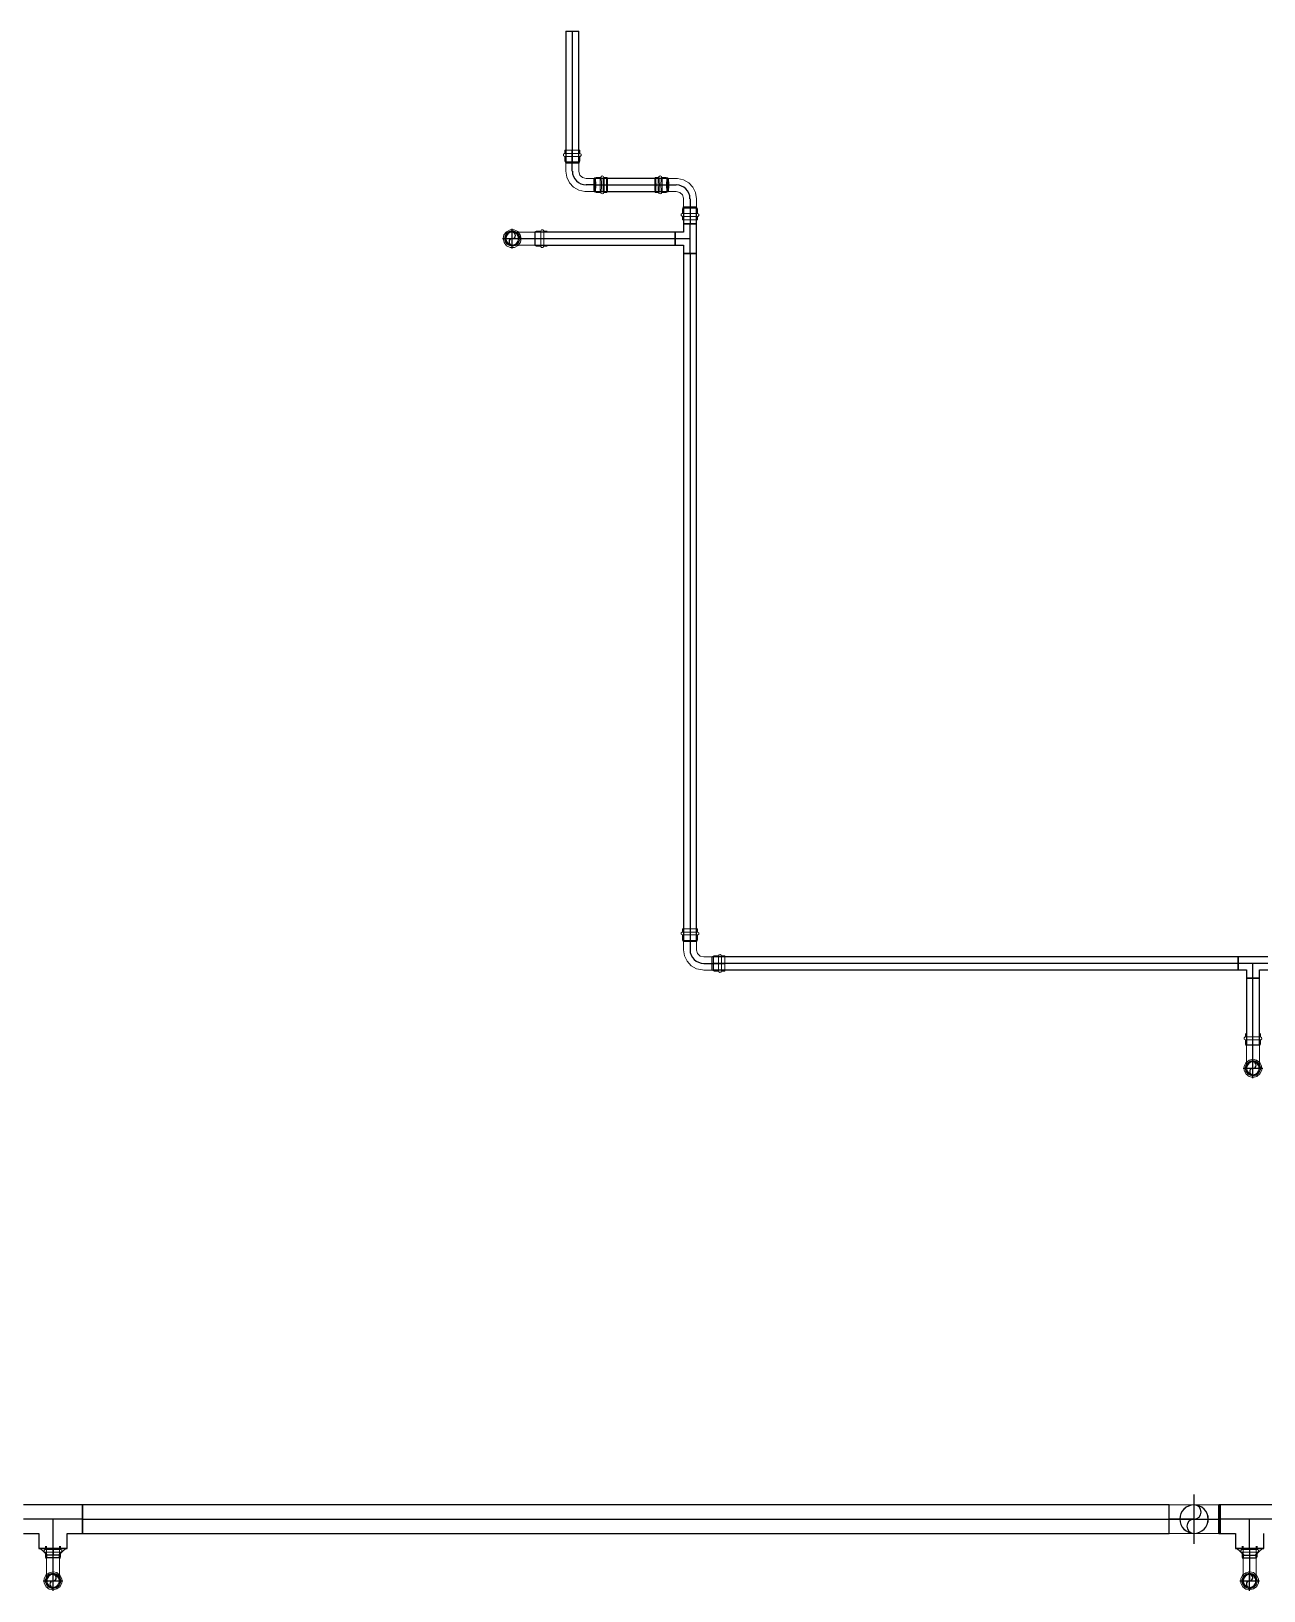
# Model space of a CAD drawing. Header units: inches. Extents: x -3325 to -59, y 5 to 733.
# Drawn here: x -2582.2 to -2457.4, y 318.7 to 476.6 of the extents above; entities that cross this region are included whole.
import ezdxf

# ---------------------------------------------------------------- set-up
doc = ezdxf.new("R2010")
doc.units = ezdxf.units.IN
doc.header["$MEASUREMENT"] = 0
doc.layers.add('P-PIPE', color=3, linetype='Continuous', lineweight=9)
doc.layers.add('X - REF - FP', color=7, linetype='Continuous', true_color=0xb90000)

# ---------------------------------------------------------------- blocks, each defined once
blk = doc.blocks.new('Victaulic-VicPress316-Elbow 90-45deg Style P568_P571 - Standard-V1-FIFTH LEVEL')
at = {"layer": 'P-PIPE'}
for p, q in [((-2324.23, 162.63), (-2324.69, 162.63)), ((-2323.6, 162.63), (-2323.94, 162.63)), ((-2327.12, 161.86), (-2327.12, 161.86)), ((-2327.12, 161.86), (-2325.73, 161.86)), ((-2324.79, 162.52), (-2325.73, 162.52)), ((-2325.73, 161.86), (-2324.79, 161.86)), ((-2325.73, 161.21), (-2324.79, 161.21)), ((-2323.6, 162.52), (-2324.9, 162.52)), ((-2324.9, 161.86), (-2324.9, 161.86)), ((-2324.9, 161.86), (-2324.9, 161.86)), ((-2324.9, 161.21), (-2323.6, 161.21)), ((-2324.79, 162.52), (-2324.79, 161.86)), ((-2324.79, 161.86), (-2324.79, 162.52)), ((-2324.79, 161.86), (-2324.79, 161.21)), ((-2324.79, 161.21), (-2324.79, 161.86)), ((-2324.69, 161.1), (-2324.23, 161.1)), ((-2324.23, 161.86), (-2324.23, 161.86)), ((-2324.23, 161.86), (-2324.23, 161.86)), ((-2323.94, 161.86), (-2323.94, 161.86)), ((-2323.94, 161.86), (-2323.94, 161.86)), ((-2323.94, 161.1), (-2323.6, 161.1)), ((-2323.6, 161.86), (-2323.6, 161.86)), ((-2323.6, 161.86), (-2323.6, 161.86)), ((-2323.6, 161.86), (-2323.6, 161.86)), ((-2323.6, 161.86), (-2323.6, 161.86))]:
    blk.add_line(p, q, dxfattribs=at)
at = {"layer": 'P-PIPE', "flags": 128}
for points in [[(-2326.21, 161.86), (-2326.31, 162.26), (-2326.56, 162.58), (-2326.93, 162.76), (-2327.34, 162.75), (-2327.71, 162.56), (-2327.96, 162.24), (-2328.04, 161.86)], [(-2324.9, 162.52), (-2324.71, 162.63), (-2324.69, 162.63)], [(-2324.23, 162.63), (-2324.17, 162.75), (-2324.03, 162.76), (-2323.94, 162.65), (-2323.94, 162.63)], [(-2324.23, 162.63), (-2324.23, 162.54), (-2324.23, 162.29), (-2324.23, 161.93), (-2324.23, 161.86)], [(-2324.23, 161.86), (-2324.23, 162.23), (-2324.23, 162.51), (-2324.23, 162.63), (-2324.23, 162.63)], [(-2323.94, 162.63), (-2323.94, 162.54), (-2323.94, 162.29), (-2323.94, 161.93), (-2323.94, 161.86)], [(-2323.94, 161.86), (-2323.94, 162.23), (-2323.94, 162.51), (-2323.94, 162.63), (-2323.94, 162.63)], [(-2328.04, 161.86), (-2327.94, 161.47), (-2327.69, 161.15), (-2327.32, 160.97), (-2326.91, 160.98), (-2326.54, 161.17), (-2326.29, 161.49), (-2326.21, 161.86)], [(-2326.36, 161.86), (-2326.45, 162.23), (-2326.7, 162.51), (-2327.06, 162.63), (-2327.43, 162.57), (-2327.73, 162.34), (-2327.88, 162), (-2327.89, 161.86)], [(-2327.89, 161.86), (-2327.8, 161.5), (-2327.55, 161.22), (-2327.19, 161.1), (-2326.82, 161.16), (-2326.52, 161.39), (-2326.37, 161.73), (-2326.36, 161.86)], [(-2325.73, 162.52), (-2326.23, 162.52), (-2326.66, 162.52), (-2326.97, 162.52), (-2327.12, 162.52), (-2327.12, 162.52)], [(-2327.12, 161.21), (-2327.03, 161.21), (-2326.77, 161.21), (-2326.36, 161.21), (-2325.88, 161.21), (-2325.73, 161.21)], [(-2324.69, 161.1), (-2324.89, 161.19), (-2324.9, 161.21)], [(-2324.23, 161.1), (-2324.23, 161.19), (-2324.23, 161.44), (-2324.23, 161.8), (-2324.23, 161.86)], [(-2324.23, 161.86), (-2324.23, 161.5), (-2324.23, 161.22), (-2324.23, 161.1), (-2324.23, 161.1)], [(-2323.94, 161.1), (-2324.01, 160.98), (-2324.15, 160.97), (-2324.23, 161.08), (-2324.23, 161.1)], [(-2323.94, 161.1), (-2323.94, 161.19), (-2323.94, 161.44), (-2323.94, 161.8), (-2323.94, 161.86)], [(-2323.94, 161.86), (-2323.94, 161.5), (-2323.94, 161.22), (-2323.94, 161.1), (-2323.94, 161.1)]]:
    blk.add_lwpolyline(points, dxfattribs=at)
at = {"layer": 'P-PIPE'}
for radius, start, end in [(0.767, 0, 180), (0.767, 0, 180), (0.767, 0, 180), (0.767, 180, 360), (0.767, 180, 0), (0.767, 180, 0), (0.657, 360, 180), (0.657, 0, 180), (0.657, 90, 180), (0.658, 180, 0), (0.658, 180, 0), (0.657, 180, 270), (0.658, 0, 90), (0.658, 270, 0)]:
    blk.add_arc((-2327.12, 161.86), radius, start, end, dxfattribs=at)
blk = doc.blocks.new('Victaulic-VicPress316-Elbow 90-45deg Style P568_P571 - Standard-V3-FIFTH LEVEL')
at = {"layer": 'P-PIPE'}
for p, q in [((-1291.56, 145.13), (-1291.9, 145.13)), ((-1290.6, 145.02), (-1291.9, 145.02)), ((-1291.9, 144.36), (-1291.9, 144.36)), ((-1291.9, 144.36), (-1291.9, 144.36)), ((-1291.9, 144.36), (-1291.9, 144.36)), ((-1291.9, 144.36), (-1291.9, 144.36)), ((-1291.9, 143.71), (-1290.6, 143.71)), ((-1291.56, 144.36), (-1291.56, 144.36)), ((-1291.56, 144.36), (-1291.56, 144.36)), ((-1290.81, 145.13), (-1291.27, 145.13)), ((-1291.27, 144.36), (-1291.27, 144.36)), ((-1291.27, 144.36), (-1291.27, 144.36)), ((-1289.77, 145.02), (-1290.71, 145.02)), ((-1290.71, 145.02), (-1290.71, 144.36)), ((-1290.71, 144.36), (-1290.71, 145.02)), ((-1290.71, 144.36), (-1290.71, 143.71)), ((-1290.71, 143.71), (-1290.71, 144.36)), ((-1289.77, 144.36), (-1290.71, 144.36)), ((-1290.71, 143.71), (-1289.77, 143.71)), ((-1290.6, 144.36), (-1290.6, 144.36)), ((-1290.6, 144.36), (-1290.6, 144.36)), ((-1288.38, 144.36), (-1289.77, 144.36)), ((-1288.38, 144.36), (-1288.38, 144.36)), ((-1291.9, 143.6), (-1291.56, 143.6)), ((-1291.27, 143.6), (-1290.81, 143.6))]:
    blk.add_line(p, q, dxfattribs=at)
at = {"layer": 'P-PIPE', "flags": 128}
for points in [[(-1291.56, 145.13), (-1291.49, 145.25), (-1291.35, 145.26), (-1291.27, 145.15), (-1291.27, 145.13)], [(-1291.56, 145.13), (-1291.56, 145.04), (-1291.56, 144.79), (-1291.56, 144.43), (-1291.56, 144.36)], [(-1291.56, 144.36), (-1291.56, 144.73), (-1291.56, 145.01), (-1291.56, 145.13), (-1291.56, 145.13)], [(-1291.56, 143.6), (-1291.56, 143.69), (-1291.56, 143.94), (-1291.56, 144.3), (-1291.56, 144.36)], [(-1291.56, 144.36), (-1291.56, 144), (-1291.56, 143.72), (-1291.56, 143.6), (-1291.56, 143.6)], [(-1291.27, 145.13), (-1291.27, 145.04), (-1291.27, 144.79), (-1291.27, 144.43), (-1291.27, 144.36)], [(-1291.27, 144.36), (-1291.27, 144.73), (-1291.27, 145.01), (-1291.27, 145.13), (-1291.27, 145.13)], [(-1291.27, 143.6), (-1291.27, 143.69), (-1291.27, 143.94), (-1291.27, 144.3), (-1291.27, 144.36)], [(-1291.27, 144.36), (-1291.27, 144), (-1291.27, 143.72), (-1291.27, 143.6), (-1291.27, 143.6)], [(-1290.81, 145.13), (-1290.61, 145.04), (-1290.6, 145.02)], [(-1290.6, 143.71), (-1290.79, 143.6), (-1290.81, 143.6)], [(-1288.38, 145.02), (-1288.47, 145.02), (-1288.73, 145.02), (-1289.14, 145.02), (-1289.62, 145.02), (-1289.77, 145.02)], [(-1289.77, 143.71), (-1289.27, 143.71), (-1288.84, 143.71), (-1288.53, 143.71), (-1288.38, 143.71), (-1288.38, 143.71)], [(-1287.46, 144.36), (-1287.56, 144.76), (-1287.81, 145.08), (-1288.18, 145.26), (-1288.59, 145.25), (-1288.96, 145.06), (-1289.21, 144.74), (-1289.29, 144.36)], [(-1289.29, 144.36), (-1289.19, 143.97), (-1288.94, 143.65), (-1288.57, 143.47), (-1288.16, 143.48), (-1287.79, 143.67), (-1287.54, 143.99), (-1287.46, 144.36)], [(-1287.61, 144.36), (-1287.7, 144.73), (-1287.95, 145.01), (-1288.31, 145.13), (-1288.68, 145.07), (-1288.98, 144.84), (-1289.13, 144.5), (-1289.14, 144.36)], [(-1289.14, 144.36), (-1289.05, 144), (-1288.8, 143.72), (-1288.44, 143.6), (-1288.07, 143.66), (-1287.77, 143.89), (-1287.62, 144.23), (-1287.61, 144.36)], [(-1291.27, 143.6), (-1291.33, 143.48), (-1291.47, 143.47), (-1291.56, 143.58), (-1291.56, 143.6)]]:
    blk.add_lwpolyline(points, dxfattribs=at)
at = {"layer": 'P-PIPE'}
for radius, start, end in [(0.766, 0, 180), (0.766, 0, 180), (0.766, 0, 180), (0.766, 180, 0), (0.766, 180, 0), (0.766, 180, 0), (0.658, 0, 180), (0.658, 0, 180), (0.658, 90, 180), (0.658, 180, 0), (0.658, 180, 0), (0.658, 180, 270), (0.658, 0, 90), (0.658, 270, 0)]:
    blk.add_arc((-1288.38, 144.36), radius, start, end, dxfattribs=at)
blk = doc.blocks.new('Victaulic-VicPress316-Elbow 90-45deg Style P568_P571 - Standard-V8-FIFTH LEVEL')
at = {"layer": 'P-PIPE'}
for p, q in [((-2528.18, 464.59), (-2528.18, 464.25)), ((-2526.65, 464.59), (-2528.18, 464.59)), ((-2528.18, 464.59), (-2526.65, 464.59)), ((-2528.18, 464.25), (-2528.18, 464.25)), ((-2528.18, 464.25), (-2526.65, 464.25)), ((-2526.65, 464.25), (-2528.18, 464.25)), ((-2528.07, 464.59), (-2528.07, 463.29)), ((-2528.07, 464.59), (-2526.76, 464.59)), ((-2526.76, 464.59), (-2528.07, 464.59)), ((-2526.76, 463.29), (-2526.76, 464.59)), ((-2526.65, 464.25), (-2526.65, 464.59)), ((-2526.65, 464.25), (-2526.65, 464.25)), ((-2528.18, 463.96), (-2528.18, 463.96)), ((-2528.18, 463.96), (-2528.18, 463.51)), ((-2528.18, 463.96), (-2526.65, 463.96)), ((-2526.65, 463.96), (-2528.18, 463.96)), ((-2528.07, 463.4), (-2528.07, 462.47)), ((-2527.36, 463.4), (-2528.07, 463.4)), ((-2528.07, 463.4), (-2527.47, 463.4)), ((-2528.07, 463.29), (-2526.76, 463.29)), ((-2526.76, 463.29), (-2528.07, 463.29)), ((-2527.47, 463.4), (-2526.76, 463.4)), ((-2527.42, 462.47), (-2527.42, 463.4)), ((-2526.76, 463.4), (-2527.36, 463.4)), ((-2526.76, 462.47), (-2526.76, 463.4)), ((-2526.65, 463.96), (-2526.65, 463.96)), ((-2526.65, 463.51), (-2526.65, 463.96)), ((-2525.1, 461.73), (-2526.03, 461.73)), ((-2526.03, 461.07), (-2525.1, 461.07)), ((-2523.91, 461.73), (-2525.2, 461.73)), ((-2524.54, 461.84), (-2524.99, 461.84)), ((-2523.91, 461.84), (-2524.25, 461.84)), ((-2526.03, 460.42), (-2525.1, 460.42)), ((-2525.2, 460.42), (-2523.91, 460.42)), ((-2524.99, 460.31), (-2524.54, 460.31)), ((-2524.25, 460.31), (-2523.91, 460.31))]:
    blk.add_line(p, q, dxfattribs=at)
at = {"layer": 'P-PIPE', "flags": 128}
for points in [[(-2528.18, 463.96), (-2528.31, 464.03), (-2528.32, 464.17), (-2528.2, 464.25), (-2528.18, 464.25)], [(-2526.65, 464.25), (-2526.78, 464.25), (-2527.05, 464.25), (-2527.41, 464.25), (-2527.78, 464.25), (-2528.06, 464.25), (-2528.18, 464.25), (-2528.18, 464.25)], [(-2528.18, 464.25), (-2528.06, 464.25), (-2527.78, 464.25), (-2527.42, 464.25), (-2527.06, 464.25), (-2526.78, 464.25), (-2526.65, 464.25), (-2526.65, 464.25)], [(-2526.65, 464.25), (-2526.53, 464.19), (-2526.52, 464.05), (-2526.63, 463.96), (-2526.65, 463.96)], [(-2528.18, 463.96), (-2528.09, 463.96), (-2527.84, 463.96), (-2527.48, 463.96), (-2527.11, 463.96), (-2526.82, 463.96), (-2526.66, 463.96), (-2526.65, 463.96)], [(-2526.65, 463.96), (-2526.74, 463.96), (-2527, 463.96), (-2527.35, 463.96), (-2527.72, 463.96), (-2528.02, 463.96), (-2528.17, 463.96), (-2528.18, 463.96)], [(-2528.07, 463.29), (-2528.18, 463.48), (-2528.18, 463.51)], [(-2526.65, 463.51), (-2526.74, 463.31), (-2526.76, 463.29)], [(-2528.07, 462.47), (-2527.98, 461.85), (-2527.71, 461.3), (-2527.29, 460.85), (-2526.75, 460.55), (-2526.15, 460.42), (-2526.03, 460.42)], [(-2526.03, 461.73), (-2526.38, 461.82), (-2526.65, 462.07), (-2526.76, 462.42), (-2526.76, 462.47)], [(-2524.99, 461.84), (-2525.16, 461.78), (-2525.21, 461.73)], [(-2524.39, 461.98), (-2524.51, 461.93), (-2524.55, 461.86), (-2524.57, 461.76), (-2524.59, 461.57), (-2524.6, 461.26), (-2524.6, 460.89), (-2524.59, 460.59), (-2524.57, 460.4), (-2524.55, 460.31), (-2524.54, 460.27), (-2524.52, 460.23), (-2524.39, 460.16)], [(-2524.39, 460.16), (-2524.28, 460.21), (-2524.24, 460.29), (-2524.22, 460.39), (-2524.2, 460.58), (-2524.18, 460.88), (-2524.18, 461.26), (-2524.2, 461.56), (-2524.21, 461.74), (-2524.23, 461.84), (-2524.24, 461.87), (-2524.27, 461.92), (-2524.39, 461.98)], [(-2524.99, 460.31), (-2525.16, 460.37), (-2525.21, 460.42)]]:
    blk.add_lwpolyline(points, dxfattribs=at)
at = {"layer": 'P-PIPE'}
for centre, major_axis, ratio, start_param, end_param in [((-2526.03, 462.47), (0, 1.39), 0.996546, 1.570796, 3.141593), ((-2525.2, 461.07), (0, 0.657), 0.083045, 0, 3.141593), ((-2525.2, 461.07), (0, 0.658), 0.083045, 3.141593, 6.283185), ((-2525.1, 461.07), (0, 0.658), 0.083045, 0, 1.570796), ((-2525.1, 461.07), (0, 0.657), 0.083045, 1.570796, 3.141593), ((-2525.1, 461.07), (0, 0.658), 0.083045, 4.712389, 6.283185), ((-2525.1, 461.07), (0, 0.657), 0.083045, 3.141593, 4.712389), ((-2524.54, 461.07), (0, 0.766), 0.083045, 0, 3.141593), ((-2524.54, 461.07), (0, 0.767), 0.083045, 3.141593, 6.283185), ((-2524.25, 461.07), (0, 0.766), 0.083045, 0, 3.141593), ((-2524.25, 461.07), (0, 0.767), 0.083045, 3.141593, 6.283185), ((-2523.91, 461.07), (0, 0.767), 0.083045, 0, 3.141593), ((-2523.91, 461.07), (0, 0.657), 0.083045, 0, 3.141593), ((-2523.91, 461.07), (0, 0.766), 0.083045, 3.141593, 6.283185), ((-2523.91, 461.07), (0, 0.658), 0.083045, 3.141593, 6.283185)]:
    blk.add_ellipse(centre, major_axis=major_axis, ratio=ratio, start_param=start_param, end_param=end_param, dxfattribs=at)
blk = doc.blocks.new('Victaulic-VicPress316-Elbow 90-45deg Style P568_P571 - Standard-V9-FIFTH LEVEL')
at = {"layer": 'P-PIPE'}
for p, q in [((-2518.67, 461.84), (-2519.01, 461.84)), ((-2517.71, 461.73), (-2519.01, 461.73)), ((-2517.93, 461.84), (-2518.38, 461.84)), ((-2516.89, 461.73), (-2517.82, 461.73)), ((-2516.89, 461.07), (-2517.82, 461.07)), ((-2519.01, 460.42), (-2517.71, 460.42)), ((-2519.01, 460.31), (-2518.67, 460.31)), ((-2518.38, 460.31), (-2517.93, 460.31)), ((-2517.82, 460.42), (-2516.89, 460.42)), ((-2516.16, 459.68), (-2516.16, 458.74)), ((-2515.5, 459.68), (-2515.5, 458.74)), ((-2514.84, 458.74), (-2514.84, 459.68)), ((-2516.27, 458.63), (-2516.27, 458.18)), ((-2516.27, 458.18), (-2516.26, 458.18)), ((-2516.27, 457.89), (-2516.27, 457.55)), ((-2516.26, 457.89), (-2516.27, 457.89)), ((-2514.74, 458.18), (-2516.26, 458.18)), ((-2516.26, 458.18), (-2514.74, 458.18)), ((-2514.74, 457.89), (-2516.26, 457.89)), ((-2516.26, 457.89), (-2514.74, 457.89)), ((-2516.16, 458.85), (-2516.16, 457.55)), ((-2514.84, 458.85), (-2516.16, 458.85)), ((-2516.16, 458.85), (-2514.84, 458.85)), ((-2515.55, 458.74), (-2516.16, 458.74)), ((-2516.16, 458.74), (-2515.45, 458.74)), ((-2514.84, 458.74), (-2515.55, 458.74)), ((-2515.45, 458.74), (-2514.84, 458.74)), ((-2514.84, 457.55), (-2514.84, 458.85)), ((-2514.73, 458.18), (-2514.74, 458.18)), ((-2514.74, 457.89), (-2514.73, 457.89)), ((-2514.73, 458.18), (-2514.73, 458.63)), ((-2514.73, 457.55), (-2514.73, 457.89)), ((-2516.26, 457.55), (-2514.74, 457.55)), ((-2514.74, 457.55), (-2516.26, 457.55)), ((-2514.84, 457.55), (-2516.16, 457.55)), ((-2516.16, 457.55), (-2514.84, 457.55))]:
    blk.add_line(p, q, dxfattribs=at)
at = {"layer": 'P-PIPE', "flags": 128}
for points in [[(-2518.53, 461.98), (-2518.64, 461.93), (-2518.68, 461.86), (-2518.7, 461.76), (-2518.72, 461.57), (-2518.73, 461.26), (-2518.73, 460.89), (-2518.72, 460.59), (-2518.7, 460.4), (-2518.69, 460.31), (-2518.68, 460.27), (-2518.65, 460.23), (-2518.53, 460.16)], [(-2518.53, 460.16), (-2518.41, 460.21), (-2518.37, 460.29), (-2518.35, 460.39), (-2518.33, 460.58), (-2518.32, 460.88), (-2518.32, 461.26), (-2518.33, 461.56), (-2518.35, 461.74), (-2518.36, 461.84), (-2518.38, 461.87), (-2518.4, 461.92), (-2518.53, 461.98)], [(-2517.93, 461.84), (-2517.75, 461.78), (-2517.71, 461.73)], [(-2514.84, 459.68), (-2514.94, 460.29), (-2515.21, 460.85), (-2515.63, 461.29), (-2516.17, 461.6), (-2516.77, 461.73), (-2516.89, 461.73)], [(-2517.93, 460.31), (-2517.75, 460.37), (-2517.71, 460.42)], [(-2516.89, 460.42), (-2516.54, 460.32), (-2516.27, 460.07), (-2516.16, 459.72), (-2516.16, 459.68)], [(-2516.27, 457.89), (-2516.39, 457.96), (-2516.4, 458.1), (-2516.29, 458.18), (-2516.27, 458.18)], [(-2516.27, 458.63), (-2516.18, 458.83), (-2516.16, 458.85)], [(-2514.74, 458.18), (-2514.86, 458.18), (-2515.13, 458.18), (-2515.5, 458.18), (-2515.86, 458.18), (-2516.14, 458.18), (-2516.26, 458.18), (-2516.27, 458.18)], [(-2516.27, 457.89), (-2516.17, 457.89), (-2515.92, 457.89), (-2515.57, 457.89), (-2515.2, 457.89), (-2514.9, 457.89), (-2514.75, 457.89), (-2514.74, 457.89)], [(-2516.26, 458.18), (-2516.14, 458.18), (-2515.87, 458.18), (-2515.5, 458.18), (-2515.14, 458.18), (-2514.86, 458.18), (-2514.74, 458.18), (-2514.73, 458.18)], [(-2514.73, 457.89), (-2514.83, 457.89), (-2515.08, 457.89), (-2515.43, 457.89), (-2515.8, 457.89), (-2516.1, 457.89), (-2516.25, 457.89), (-2516.26, 457.89)], [(-2514.84, 458.85), (-2514.73, 458.66), (-2514.73, 458.63)], [(-2514.73, 458.18), (-2514.61, 458.12), (-2514.6, 457.98), (-2514.71, 457.89), (-2514.73, 457.89)]]:
    blk.add_lwpolyline(points, dxfattribs=at)
at = {"layer": 'P-PIPE'}
for centre, major_axis, ratio, start_param, end_param in [((-2519.01, 461.07), (0, 0.767), 0.083045, 0, 3.141593), ((-2519.01, 461.07), (0, 0.658), 0.083045, 0, 3.141593), ((-2519.01, 461.07), (0, 0.766), 0.083045, 3.141593, 6.283185), ((-2519.01, 461.07), (0, 0.657), 0.083045, 3.141593, 6.283185), ((-2518.67, 461.07), (0, 0.766), 0.083045, 0, 3.141593), ((-2518.67, 461.07), (0, 0.767), 0.083045, 3.141593, 6.283185), ((-2518.38, 461.07), (0, 0.766), 0.083045, 0, 3.141593), ((-2518.38, 461.07), (0, 0.767), 0.083045, 3.141593, 6.283185), ((-2517.82, 461.07), (0, 0.658), 0.083045, 0, 1.570796), ((-2517.82, 461.07), (0, 0.657), 0.083045, 1.570796, 3.141593), ((-2517.82, 461.07), (0, 0.658), 0.083045, 4.712389, 6.283185), ((-2517.82, 461.07), (0, 0.657), 0.083045, 3.141593, 4.712389), ((-2517.71, 461.07), (0, 0.658), 0.083045, 0, 3.141593), ((-2517.71, 461.07), (0, 0.657), 0.083045, 3.141593, 6.283185), ((-2516.89, 459.68), (0, 1.39), 0.996546, 4.712389, 6.283185)]:
    blk.add_ellipse(centre, major_axis=major_axis, ratio=ratio, start_param=start_param, end_param=end_param, dxfattribs=at)
blk = doc.blocks.new('Victaulic-VicPress316-Elbow 90-45deg Style P568_P571 - Standard-523083-FIFTH LEVEL')
at = {"layer": 'P-PIPE'}
for p, q in [((-0.77, 3.52), (-0.77, 3.18)), ((0.77, 3.52), (-0.77, 3.52)), ((-0.77, 3.52), (0.77, 3.52)), ((-0.77, 3.18), (0.77, 3.18)), ((0.77, 3.18), (-0.77, 3.18)), ((-0.66, 3.52), (-0.66, 2.22)), ((-0.66, 3.52), (0.66, 3.52)), ((0.66, 3.52), (-0.66, 3.52)), ((0.66, 2.22), (0.66, 3.52)), ((0.77, 3.18), (0.77, 3.52)), ((-0.77, 2.89), (-0.77, 2.44)), ((-0.77, 2.89), (0.77, 2.89)), ((0.77, 2.89), (-0.77, 2.89)), ((-0.66, 2.33), (-0.66, 1.39)), ((0, 2.33), (-0.66, 2.33)), ((-0.66, 2.33), (0, 2.33)), ((-0.66, 2.22), (0.66, 2.22)), ((0.66, 2.22), (-0.66, 2.22)), ((0, 2.33), (0.66, 2.33)), ((0.66, 2.33), (0, 2.33)), ((0, 1.39), (0, 2.33)), ((0.66, 1.39), (0.66, 2.33)), ((0.77, 2.44), (0.77, 2.89)), ((-3.18, 0.77), (-3.52, 0.77)), ((-3.52, 0.77), (-3.52, -0.77)), ((-3.52, -0.77), (-3.52, 0.77)), ((-2.22, 0.66), (-3.52, 0.66)), ((-3.52, -0.66), (-3.52, 0.66)), ((-3.52, 0.66), (-3.52, -0.66)), ((-3.18, -0.77), (-3.18, 0.77)), ((-3.18, 0.77), (-3.18, -0.77)), ((-2.44, 0.77), (-2.89, 0.77)), ((-2.89, -0.77), (-2.89, 0.77)), ((-2.89, 0.77), (-2.89, -0.77)), ((-1.39, 0.66), (-2.33, 0.66)), ((-2.33, 0), (-2.33, 0.66)), ((-2.33, 0.66), (-2.33, 0)), ((-2.22, -0.66), (-2.22, 0.66)), ((-2.22, 0.66), (-2.22, -0.66)), ((-3.52, -0.66), (-2.22, -0.66)), ((-3.52, -0.77), (-3.18, -0.77)), ((-2.89, -0.77), (-2.44, -0.77)), ((-2.33, 0), (-2.33, -0.66)), ((-2.33, -0.66), (-2.33, 0)), ((-1.39, 0), (-2.33, 0)), ((-2.33, -0.66), (-1.39, -0.66))]:
    blk.add_line(p, q, dxfattribs=at)
at = {"layer": 'P-PIPE', "flags": 128}
for points in [[(-0.77, 2.89), (-0.89, 2.96), (-0.9, 3.1), (-0.79, 3.18), (-0.77, 3.18)], [(0.77, 3.18), (0.67, 3.18), (0.42, 3.18), (0.07, 3.18), (-0.3, 3.18), (-0.6, 3.18), (-0.75, 3.18), (-0.77, 3.18)], [(-0.77, 3.18), (-0.67, 3.18), (-0.42, 3.18), (-0.07, 3.18), (0.3, 3.18), (0.6, 3.18), (0.75, 3.18), (0.77, 3.18)], [(0.77, 3.18), (0.89, 3.11), (0.9, 2.98), (0.79, 2.89), (0.77, 2.89)], [(-0.77, 2.89), (-0.67, 2.89), (-0.42, 2.89), (-0.07, 2.89), (0.3, 2.89), (0.6, 2.89), (0.75, 2.89), (0.77, 2.89)], [(0.77, 2.89), (0.67, 2.89), (0.42, 2.89), (0.07, 2.89), (-0.3, 2.89), (-0.6, 2.89), (-0.75, 2.89), (-0.77, 2.89)], [(-0.66, 2.22), (-0.77, 2.41), (-0.77, 2.44)], [(0.77, 2.44), (0.68, 2.24), (0.66, 2.22)], [(-3.18, 0.77), (-3.11, 0.89), (-2.98, 0.9), (-2.89, 0.79), (-2.89, 0.77)], [(-3.18, 0.77), (-3.18, 0.67), (-3.18, 0.42), (-3.18, 0.07), (-3.18, -0.3), (-3.18, -0.6), (-3.18, -0.75), (-3.18, -0.77)], [(-3.18, -0.77), (-3.18, -0.67), (-3.18, -0.42), (-3.18, -0.07), (-3.18, 0.3), (-3.18, 0.6), (-3.18, 0.75), (-3.18, 0.77)], [(-2.89, -0.77), (-2.89, -0.67), (-2.89, -0.42), (-2.89, -0.07), (-2.89, 0.3), (-2.89, 0.6), (-2.89, 0.75), (-2.89, 0.77)], [(-2.89, 0.77), (-2.89, 0.67), (-2.89, 0.42), (-2.89, 0.07), (-2.89, -0.3), (-2.89, -0.6), (-2.89, -0.75), (-2.89, -0.77)], [(-2.44, 0.77), (-2.24, 0.68), (-2.22, 0.66)], [(-0.66, 1.39), (-0.75, 1.04), (-1, 0.77), (-1.35, 0.66), (-1.39, 0.66)], [(-1.39, -0.66), (-0.78, -0.56), (-0.23, -0.29), (0.22, 0.13), (0.53, 0.67), (0.65, 1.27), (0.66, 1.39)], [(-2.89, -0.77), (-2.96, -0.89), (-3.1, -0.9), (-3.18, -0.79), (-3.18, -0.77)], [(-2.22, -0.66), (-2.41, -0.77), (-2.44, -0.77)]]:
    blk.add_lwpolyline(points, dxfattribs=at)
at = {"layer": 'P-PIPE'}
blk.add_arc((-1.39, 1.39), 1.39, 270, 0, dxfattribs=at)
blk = doc.blocks.new('Elbow - Welded - Generic - Standard-V4-FIFTH LEVEL')
at = {"layer": 'P-PIPE'}
blk.add_line((-1945.07, 591.08), (-1945.07, 591.08), dxfattribs=at)
blk.add_line((-1945.07, 591.08), (-1945.07, 591.08), dxfattribs=at)
at = {"layer": 'P-PIPE', "flags": 128}
for points in [[(-1945.07, 592.51), (-1945.74, 592.51), (-1946.37, 592.51), (-1946.9, 592.51), (-1947.3, 592.51), (-1947.53, 592.51), (-1947.59, 592.51)], [(-1947.59, 589.64), (-1947.49, 589.64), (-1947.22, 589.64), (-1946.79, 589.64), (-1946.23, 589.64), (-1945.58, 589.64), (-1945.07, 589.64)]]:
    blk.add_lwpolyline(points, dxfattribs=at)
at = {"layer": 'P-PIPE'}
for start, end in [(0, 180), (180, 0)]:
    blk.add_arc((-1947.59, 591.08), 1.44, start, end, dxfattribs=at)
blk = doc.blocks.new('Victaulic-VicPress316-Elbow 90-45deg Style P568_P571 - Standard-V2-FIFTH LEVEL')
at = {"layer": 'P-PIPE'}
for p, q in [((-1934.31, 162.63), (-1934.64, 162.63)), ((-1933.56, 162.63), (-1934.02, 162.63)), ((-1933.35, 162.52), (-1934.64, 162.52)), ((-1934.64, 161.86), (-1934.64, 161.86)), ((-1934.64, 161.86), (-1934.64, 161.86)), ((-1934.64, 161.86), (-1934.64, 161.86)), ((-1934.64, 161.86), (-1934.64, 161.86)), ((-1934.64, 161.21), (-1933.35, 161.21)), ((-1934.64, 161.1), (-1934.31, 161.1)), ((-1934.31, 161.86), (-1934.31, 161.86)), ((-1934.31, 161.86), (-1934.31, 161.86)), ((-1934.02, 161.86), (-1934.02, 161.86)), ((-1934.02, 161.86), (-1934.02, 161.86)), ((-1934.02, 161.1), (-1933.56, 161.1)), ((-1932.52, 162.52), (-1933.45, 162.52)), ((-1933.45, 162.52), (-1933.45, 161.86)), ((-1933.45, 161.86), (-1933.45, 162.52)), ((-1933.45, 161.86), (-1933.45, 161.21)), ((-1933.45, 161.21), (-1933.45, 161.86)), ((-1932.52, 161.86), (-1933.45, 161.86)), ((-1933.45, 161.21), (-1932.52, 161.21)), ((-1933.35, 161.86), (-1933.35, 161.86)), ((-1933.35, 161.86), (-1933.35, 161.86)), ((-1932.52, 161.86), (-1931.12, 161.86)), ((-1931.12, 161.86), (-1931.12, 161.86))]:
    blk.add_line(p, q, dxfattribs=at)
at = {"layer": 'P-PIPE', "flags": 128}
for points in [[(-1934.31, 162.63), (-1934.24, 162.75), (-1934.1, 162.76), (-1934.02, 162.65), (-1934.02, 162.63)], [(-1934.31, 162.63), (-1934.31, 162.54), (-1934.31, 162.29), (-1934.31, 161.93), (-1934.31, 161.86)], [(-1934.31, 161.86), (-1934.31, 162.23), (-1934.31, 162.51), (-1934.31, 162.63), (-1934.31, 162.63)], [(-1934.02, 162.63), (-1934.02, 162.54), (-1934.02, 162.29), (-1934.02, 161.93), (-1934.02, 161.86)], [(-1934.02, 161.86), (-1934.02, 162.23), (-1934.02, 162.51), (-1934.02, 162.63), (-1934.02, 162.63)], [(-1933.56, 162.63), (-1933.36, 162.54), (-1933.35, 162.52)], [(-1930.21, 161.86), (-1930.31, 162.26), (-1930.56, 162.58), (-1930.93, 162.76), (-1931.34, 162.75), (-1931.71, 162.56), (-1931.96, 162.24), (-1932.04, 161.86)], [(-1934.31, 161.1), (-1934.31, 161.19), (-1934.31, 161.44), (-1934.31, 161.8), (-1934.31, 161.86)], [(-1934.31, 161.86), (-1934.31, 161.5), (-1934.31, 161.22), (-1934.31, 161.1), (-1934.31, 161.1)], [(-1934.02, 161.1), (-1934.08, 160.98), (-1934.22, 160.97), (-1934.31, 161.08), (-1934.31, 161.1)], [(-1934.02, 161.1), (-1934.02, 161.19), (-1934.02, 161.44), (-1934.02, 161.8), (-1934.02, 161.86)], [(-1934.02, 161.86), (-1934.02, 161.5), (-1934.02, 161.22), (-1934.02, 161.1), (-1934.02, 161.1)], [(-1933.35, 161.21), (-1933.54, 161.1), (-1933.56, 161.1)], [(-1931.12, 162.52), (-1931.22, 162.52), (-1931.48, 162.52), (-1931.89, 162.52), (-1932.37, 162.52), (-1932.52, 162.52)], [(-1932.52, 161.21), (-1932.02, 161.21), (-1931.59, 161.21), (-1931.28, 161.21), (-1931.13, 161.21), (-1931.12, 161.21)], [(-1932.04, 161.86), (-1931.94, 161.47), (-1931.69, 161.15), (-1931.32, 160.97), (-1930.91, 160.98), (-1930.54, 161.17), (-1930.29, 161.49), (-1930.21, 161.86)], [(-1930.36, 161.86), (-1930.45, 162.23), (-1930.7, 162.51), (-1931.06, 162.63), (-1931.43, 162.57), (-1931.73, 162.34), (-1931.88, 162), (-1931.89, 161.86)], [(-1931.89, 161.86), (-1931.8, 161.5), (-1931.55, 161.22), (-1931.19, 161.1), (-1930.82, 161.16), (-1930.52, 161.39), (-1930.37, 161.73), (-1930.36, 161.86)]]:
    blk.add_lwpolyline(points, dxfattribs=at)
at = {"layer": 'P-PIPE'}
for radius, start, end in [(0.766, 0, 180), (0.766, 0, 180), (0.766, 0, 180), (0.766, 180, 0), (0.766, 180, 0), (0.766, 180, 0), (0.657, 0, 180), (0.657, 0, 180), (0.657, 90, 180), (0.658, 180, 0), (0.658, 180, 0), (0.657, 180, 270), (0.658, 0, 90), (0.658, 270, 0)]:
    blk.add_arc((-1931.12, 161.86), radius, start, end, dxfattribs=at)

msp = doc.modelspace()

# ---------------------------------------------------------------- linework, layer by layer
at = {"layer": 'X - REF - FP'}
for p, q in [((-2528.07, 476.64), (-2528.07, 463.4)), ((-2528.07, 476.64), (-2526.76, 476.64)), ((-2527.42, 476.64), (-2527.42, 463.4)), ((-2527.42, 476.64), (-2527.42, 463.4)), ((-2526.76, 463.4), (-2526.76, 476.64)), ((-2527.42, 462.47), (-2527.42, 464.59)), ((-2528.07, 463.4), (-2526.76, 463.4)), ((-2527.42, 462.47), (-2527.42, 463.4)), ((-2525.1, 461.07), (-2526.03, 461.07)), ((-2517.82, 461.73), (-2525.1, 461.73)), ((-2525.1, 461.07), (-2517.82, 461.07)), ((-2525.1, 461.07), (-2517.82, 461.07)), ((-2517.82, 461.07), (-2516.89, 461.07)), ((-2525.1, 460.42), (-2517.82, 460.42)), ((-2515.5, 459.68), (-2515.5, 458.74)), ((-2515.5, 459.68), (-2515.5, 457.55)), ((-2516.16, 458.74), (-2516.16, 457.13)), ((-2516.16, 458.74), (-2514.84, 458.74)), ((-2515.5, 458.74), (-2515.5, 457.13)), ((-2515.5, 458.74), (-2515.5, 457.13)), ((-2514.84, 457.13), (-2514.84, 458.74)), ((-2533.5, 454.64), (-2533.5, 456.64)), ((-2516.16, 457.13), (-2516.16, 456.29)), ((-2516.16, 457.13), (-2514.84, 457.13)), ((-2514.84, 457.13), (-2516.16, 457.13)), ((-2516.16, 457.13), (-2514.84, 457.13)), ((-2515.5, 454.14), (-2515.5, 457.13)), ((-2514.84, 454.14), (-2514.84, 457.13)), ((-2534.5, 455.64), (-2532.5, 455.64)), ((-2533.5, 455.64), (-2532.11, 455.64)), ((-2532.11, 455.64), (-2531.17, 455.64)), ((-2532.11, 455.64), (-2529.98, 455.64)), ((-2517, 456.29), (-2531.17, 456.29)), ((-2531.17, 454.98), (-2531.17, 456.29)), ((-2531.17, 455.64), (-2517, 455.64)), ((-2531.17, 455.64), (-2517, 455.64)), ((-2531.17, 454.98), (-2517, 454.98)), ((-2517, 454.98), (-2517, 456.29)), ((-2516.16, 456.29), (-2517, 456.29)), ((-2517, 454.98), (-2517, 456.29)), ((-2517, 456.29), (-2517, 454.98)), ((-2517, 455.64), (-2515.5, 455.64)), ((-2517, 454.98), (-2516.16, 454.98)), ((-2516.16, 454.98), (-2516.16, 454.14)), ((-2516.16, 454.14), (-2516.16, 384.58)), ((-2516.16, 454.14), (-2514.84, 454.14)), ((-2516.16, 454.14), (-2514.84, 454.14)), ((-2514.84, 454.14), (-2516.16, 454.14)), ((-2515.5, 454.14), (-2515.5, 384.58)), ((-2515.5, 454.14), (-2515.5, 384.58)), ((-2514.84, 384.58), (-2514.84, 454.14)), ((-2516.16, 384.58), (-2514.84, 384.58)), ((-2515.5, 384.58), (-2515.5, 383.65)), ((-2514.11, 382.25), (-2513.17, 382.25)), ((-2514.11, 382.25), (-2511.98, 382.25)), ((-2460, 382.91), (-2513.17, 382.91)), ((-2513.17, 382.91), (-2513.17, 381.6)), ((-2460, 382.25), (-2513.17, 382.25)), ((-2460, 382.25), (-2513.17, 382.25)), ((-2457, 382.91), (-2460, 382.91)), ((-2460, 381.6), (-2460, 382.91)), ((-2460, 382.91), (-2460, 381.6)), ((-2460, 382.91), (-2460, 381.6)), ((-2457, 382.25), (-2460, 382.25)), ((-2458.5, 380.76), (-2458.5, 382.25)), ((-2513.17, 381.6), (-2460, 381.6)), ((-2460, 381.6), (-2459.16, 381.6)), ((-2459.16, 381.6), (-2459.16, 380.76)), ((-2459.16, 380.76), (-2459.16, 373.97)), ((-2457.84, 380.76), (-2459.16, 380.76)), ((-2457.84, 380.76), (-2459.16, 380.76)), ((-2459.16, 380.76), (-2457.84, 380.76)), ((-2458.5, 373.97), (-2458.5, 380.76)), ((-2458.5, 373.97), (-2458.5, 380.76)), ((-2457.84, 381.6), (-2457, 381.6)), ((-2457.84, 380.76), (-2457.84, 381.6)), ((-2457.84, 373.97), (-2457.84, 380.76)), ((-2458.5, 373.03), (-2458.5, 375.16)), ((-2457.84, 373.97), (-2459.16, 373.97)), ((-2458.5, 373.03), (-2458.5, 373.97)), ((-2458.5, 371.64), (-2458.5, 373.03)), ((-2458.5, 370.64), (-2458.5, 372.64)), ((-2459.5, 371.64), (-2457.5, 371.64)), ((-2464.47, 323.5), (-2464.47, 328.5)), ((-2577.01, 327.44), (-2582.99, 327.44)), ((-2466.99, 327.44), (-2577.01, 327.44)), ((-2577.01, 324.56), (-2577.01, 327.44)), ((-2577.01, 324.56), (-2577.01, 327.44)), ((-2577.01, 327.44), (-2577.01, 324.56)), ((-2466.99, 324.56), (-2466.99, 327.44)), ((-2461.83, 327.44), (-2461.95, 327.44)), ((-2461.95, 324.56), (-2461.95, 327.44)), ((-2455.85, 327.44), (-2461.83, 327.44)), ((-2461.83, 324.56), (-2461.83, 327.44)), ((-2461.83, 327.44), (-2461.83, 324.56)), ((-2461.83, 324.56), (-2461.83, 327.44)), ((-2577.01, 326), (-2582.99, 326)), ((-2580, 323.01), (-2580, 326)), ((-2577.01, 326), (-2466.99, 326)), ((-2577.01, 326), (-2466.99, 326)), ((-2464.47, 326), (-2466.99, 326)), ((-2466.97, 326), (-2461.97, 326)), ((-2464.47, 326), (-2461.95, 326)), ((-2461.95, 326), (-2461.83, 326)), ((-2461.95, 326), (-2461.83, 326)), ((-2455.85, 326), (-2461.83, 326)), ((-2458.84, 323.01), (-2458.84, 326)), ((-2582.99, 324.56), (-2581.44, 324.56)), ((-2581.44, 324.56), (-2581.44, 323.01)), ((-2578.56, 324.56), (-2577.01, 324.56)), ((-2578.56, 323.01), (-2578.56, 324.56)), ((-2577.01, 324.56), (-2466.99, 324.56)), ((-2461.95, 324.56), (-2461.83, 324.56)), ((-2461.83, 324.56), (-2460.28, 324.56)), ((-2460.28, 324.56), (-2460.28, 323.01)), ((-2457.4, 323.01), (-2457.4, 324.56)), ((-2578.56, 323.01), (-2581.44, 323.01)), ((-2581.44, 323.01), (-2578.56, 323.01)), ((-2581.31, 323.01), (-2580.56, 322.35)), ((-2580.66, 322.35), (-2580.66, 322.07)), ((-2579.34, 322.35), (-2580.66, 322.35)), ((-2580, 321.14), (-2580, 323.26)), ((-2580, 323.01), (-2580, 322.35)), ((-2580, 322.07), (-2580, 322.35)), ((-2580, 322.07), (-2580, 322.35)), ((-2579.44, 322.35), (-2578.69, 323.01)), ((-2579.34, 322.07), (-2579.34, 322.35)), ((-2457.4, 323.01), (-2460.28, 323.01)), ((-2460.28, 323.01), (-2457.4, 323.01)), ((-2460.15, 323.01), (-2459.4, 322.35)), ((-2459.5, 322.35), (-2459.5, 322.07)), ((-2459.5, 322.35), (-2458.18, 322.35)), ((-2458.84, 323.01), (-2458.84, 322.35)), ((-2458.84, 322.35), (-2458.84, 322.07)), ((-2458.84, 322.35), (-2458.84, 322.07)), ((-2458.28, 322.35), (-2457.53, 323.01)), ((-2458.18, 322.07), (-2458.18, 322.35)), ((-2579.34, 322.07), (-2580.66, 322.07)), ((-2580, 321.14), (-2580, 322.07)), ((-2580, 319.74), (-2580, 321.14)), ((-2580, 318.74), (-2580, 320.74)), ((-2459.5, 322.07), (-2458.18, 322.07)), ((-2458.84, 322.07), (-2458.84, 321.14)), ((-2458.84, 321.14), (-2458.84, 319.74)), ((-2458.84, 318.74), (-2458.84, 320.74)), ((-2581, 319.74), (-2579, 319.74)), ((-2459.84, 319.74), (-2457.84, 319.74))]:
    msp.add_line(p, q, dxfattribs=at)
for centre, radius, start, end in [((-2533.5, 455.64), 0.657, 0, 180), ((-2533.5, 455.64), 0.657, 180, 0), ((-2533.5, 455.31), 0.329, 90, 270), ((-2533.5, 455.96), 0.329, 270, 90), ((-2514.11, 383.65), 1.39, 180, 270), ((-2458.5, 371.64), 0.657, 0, 180), ((-2458.5, 371.64), 0.658, 180, 0), ((-2458.5, 371.31), 0.329, 90, 270), ((-2458.5, 371.96), 0.329, 270, 90), ((-2464.47, 326), 1.44, 0, 180), ((-2464.47, 326.72), 0.719, 270, 90), ((-2464.47, 326), 1.44, 180, 0), ((-2464.47, 325.28), 0.719, 90, 270), ((-2580, 319.74), 0.657, 0, 180), ((-2580, 319.74), 0.657, 180, 0), ((-2580, 319.41), 0.329, 90, 270), ((-2580, 320.07), 0.329, 270, 90), ((-2458.84, 319.74), 0.657, 0, 180), ((-2458.84, 319.74), 0.658, 180, 0), ((-2458.84, 319.41), 0.329, 90, 270), ((-2458.84, 320.07), 0.329, 270, 90)]:
    msp.add_arc(centre, radius, start, end, dxfattribs=at)
for centre, major_axis, ratio, start_param, end_param in [((-2526.03, 462.47), (0, 1.39), 0.996546, 1.570796, 3.141593), ((-2525.1, 461.07), (0, 0.658), 0.083045, 0, 1.570796), ((-2525.1, 461.07), (0, 0.657), 0.083045, 1.570796, 3.141593), ((-2525.1, 461.07), (0, 0.658), 0.083045, 4.712389, 6.283185), ((-2525.1, 461.07), (0, 0.657), 0.083045, 3.141593, 4.712389), ((-2517.82, 461.07), (0, 0.658), 0.083045, 0, 1.570796), ((-2517.82, 461.07), (0, 0.657), 0.083045, 1.570796, 3.141593), ((-2517.82, 461.07), (0, 0.658), 0.083045, 4.712389, 6.283185), ((-2517.82, 461.07), (0, 0.657), 0.083045, 3.141593, 4.712389), ((-2516.89, 459.68), (0, 1.39), 0.996546, 4.712389, 6.283185)]:
    msp.add_ellipse(centre, major_axis=major_axis, ratio=ratio, start_param=start_param, end_param=end_param, dxfattribs=at)

# ---------------------------------------------------------------- block references
for name, p in [('Victaulic-VicPress316-Elbow 90-45deg Style P568_P571 - Standard-V8-FIFTH LEVEL', (0, 0)), ('Victaulic-VicPress316-Elbow 90-45deg Style P568_P571 - Standard-V9-FIFTH LEVEL', (0, 0)), ('Elbow - Welded - Generic - Standard-V4-FIFTH LEVEL', (-516.88, -265.08))]:
    msp.add_blockref(name, p, dxfattribs=at)
for name, p, rotation in [('Victaulic-VicPress316-Elbow 90-45deg Style P568_P571 - Standard-V3-FIFTH LEVEL', (-3821.88, 600), 180), ('Victaulic-VicPress316-Elbow 90-45deg Style P568_P571 - Standard-523083-FIFTH LEVEL', (-2515.5, 382.25), 270), ('Victaulic-VicPress316-Elbow 90-45deg Style P568_P571 - Standard-V1-FIFTH LEVEL', (-2296.64, 2698.76), 90), ('Victaulic-VicPress316-Elbow 90-45deg Style P568_P571 - Standard-V1-FIFTH LEVEL', (-2418.14, 2646.87), 90), ('Victaulic-VicPress316-Elbow 90-45deg Style P568_P571 - Standard-V2-FIFTH LEVEL', (-2620.7, -1611.38), 270)]:
    msp.add_blockref(name, p, dxfattribs=dict(at, rotation=rotation))
at = {"layer": 'X - REF - FP', "extrusion": (0, 0, -1)}
msp.add_blockref('Elbow - Welded - Generic - Standard-V4-FIFTH LEVEL', (4412.05, -265.08), dxfattribs=at)

doc.saveas('drawing.dxf')
